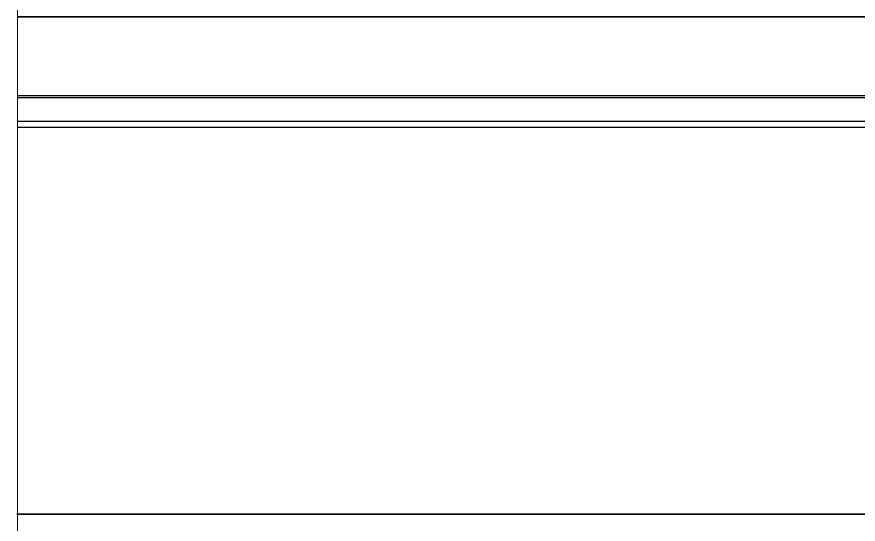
# Model space of a CAD drawing. Header units: millimetres. Extents: x -153298 to 620751, y -313239 to 250031.
# Drawn here: x 12044 to 12309.6, y -309460.7 to -309300.4 of the extents above; entities that cross this region are included whole.
import ezdxf

# ---------------------------------------------------------------- set-up
doc = ezdxf.new("R2010")
doc.units = ezdxf.units.MM
doc.layers.add('A-FLOR-HRAL', color=1, linetype='Continuous', lineweight=25)
doc.layers.add('S-STRS-E', color=1, linetype='Continuous', lineweight=25)

# ---------------------------------------------------------------- blocks, each defined once
blk = doc.blocks.new('Railing - RL8A_Baluster Post _Start_-V574-2140-01 ENTRANCE 1 ELEVATION 2')
at = {"layer": 'A-FLOR-HRAL', "lineweight": 9}
blk.add_line((-12627.02, 101456), (-12627.02, 102238.02), dxfattribs=at)
blk = doc.blocks.new('Railing - Railing-16688081-2140-01 ENTRANCE 1 ELEVATION 2')
blk.add_blockref('Railing - RL8A_Baluster Post _Start_-V574-2140-01 ENTRANCE 1 ELEVATION 2', (0, 0))

msp = doc.modelspace()

# ---------------------------------------------------------------- linework, layer by layer
at = {"layer": 'S-STRS-E'}
for p, q in [((12504.337, -309300.4246), (12044.1524, -309300.4246)), ((12044.1524, -309300.4246), (12504.337, -309300.4246)), ((12044.1524, -309300.4246), (12504.337, -309300.4246)), ((12044.1524, -309300.4246), (12504.337, -309300.4246)), ((12044.1524, -309300.4246), (12504.337, -309300.4246)), ((12044.1524, -309300.4246), (12504.337, -309300.4246)), ((12044.1524, -309300.4246), (12504.337, -309300.4246)), ((12044.1524, -309300.4246), (12504.337, -309300.4246)), ((12504.3223, -309325.4246), (12044.1524, -309325.4246)), ((12044.1524, -309325.9246), (12504.322, -309325.9246)), ((12044.1524, -309325.9246), (12504.322, -309325.9246)), ((12044.1524, -309333.4246), (12504.3176, -309333.4246)), ((12504.3164, -309335.4246), (12044.1524, -309335.4246)), ((12504.3164, -309335.4246), (12044.1524, -309335.4246)), ((12043.9723, -309457.5675), (12504.2447, -309457.5675)), ((12043.9723, -309457.5675), (12504.2447, -309457.5675)), ((12043.9723, -309457.5675), (12504.2447, -309457.5675)), ((12043.9723, -309457.5675), (12504.2447, -309457.5675)), ((12043.9723, -309457.5675), (12504.2447, -309457.5675)), ((12043.9723, -309457.5675), (12504.2447, -309457.5675)), ((12504.2447, -309457.5675), (12043.9723, -309457.5675)), ((12043.9723, -309457.5675), (12504.2447, -309457.5675))]:
    msp.add_line(p, q, dxfattribs=at)

# ---------------------------------------------------------------- block references
at = {"layer": 'A-FLOR-HRAL', "lineweight": 9}
msp.add_blockref('Railing - Railing-16688081-2140-01 ENTRANCE 1 ELEVATION 2', (24671.1729, -411064.7103), dxfattribs=at)

doc.saveas('drawing.dxf')
